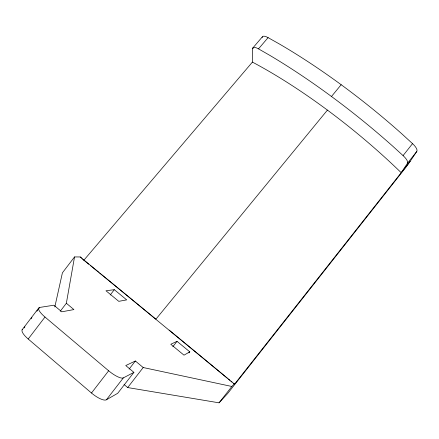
<?xml version="1.0" encoding="UTF-8"?>
<svg xmlns="http://www.w3.org/2000/svg" width="439" height="439" viewBox="0 0 439 439"><rect width="100%" height="100%" fill="white"/><g stroke="black" fill="none" stroke-linecap="round" stroke-linejoin="round"><path stroke-width="0.66" d="M88.854 264.289A206.851 1.805 39.5 0 0 83.86 260.223L252.409 62.097L252.644 48.734L253.506 47.725M60.231 311.262L66.355 303.256L74.537 256.93L80.233 256.958L234.558 384.169L410.207 161.278L416.787 151.46A11.085 3.929 36.8 0 0 412.534 143.641L402.234 134.202A230.041 64.215 38.7 0 0 279.434 44.015L268.092 37.628A10.218 3.534 41.4 0 0 262.121 37.639M54.82 306.949L62.409 272.828L74.537 256.93M416.787 151.46L407.441 163.313L401.202 172.703A198.055 52.038 38.7 0 0 252.409 62.097M410.207 161.278L406.415 166.644L227.545 393.651L219.066 402.826L127.689 387.56L124.061 384.498M22.12 329.788L38.67 308.096M24.107 327.928L24.93 326.846M31.103 318.752L31.926 317.677M36.871 311.202L37.694 310.121M38.517 309.045L39.751 307.426L53.898 305.209L61.762 311.805L73.911 309.577L66.355 303.256M234.41 383.757L231.847 386.474L143.196 367.531L135.382 360.995L125.757 365.539L133.9 372.376L117.723 393.284L106.386 399.797A13.988 4.385 37.8 0 1 91.488 393.015L28.2 339.012L44.992 317.035A13.856 3.792 36.1 0 1 39.751 307.426M110.205 295.013L114.305 289.68L126.695 299.881L118.777 301.335L105.98 290.772L114.305 289.68M91.488 393.015L108.652 370.779A14.01 3.929 37.8 0 0 123.332 377.886L133.9 372.376M129.11 369.106L135.382 360.995M106.386 399.797L123.332 377.886M127.689 387.56L143.196 367.531M172.834 346.722L177.021 341.322L189.791 351.842L188.951 352.923M219.066 402.826L231.847 386.474M407.441 163.313A11.118 3.742 37 0 0 403.073 155.604L412.534 143.641M327.423 110.101L155.9 319.191A206.851 1.805 39.5 0 0 99.582 273.036M331.478 96.492L341.163 84.711M252.644 48.734A10.251 3.369 41.3 0 1 258.511 48.872L268.092 37.628M252.848 47.966L262.346 36.843M189.791 351.842L183.996 355.167L170.787 344.264L177.021 341.322M258.511 48.872L269.815 55.363A230.612 61.147 38.7 0 1 392.718 146.16L403.073 155.604M44.992 317.035L108.652 370.779M80.233 256.958L81.594 258.181M82.499 258.999L83.86 260.223M28.2 339.012A13.834 4.231 35.9 0 1 22.565 329.294M90.379 265.535A206.851 1.805 39.5 0 1 98.561 272.202M169.163 330.106A206.851 1.805 39.5 0 1 227.259 378.116M228.313 378.989A206.851 1.805 39.5 0 1 229.882 380.289M230.93 381.156A206.851 1.805 39.5 0 1 231.973 382.023M233.526 383.313A206.851 1.805 39.5 0 1 234.558 384.169"/></g></svg>
